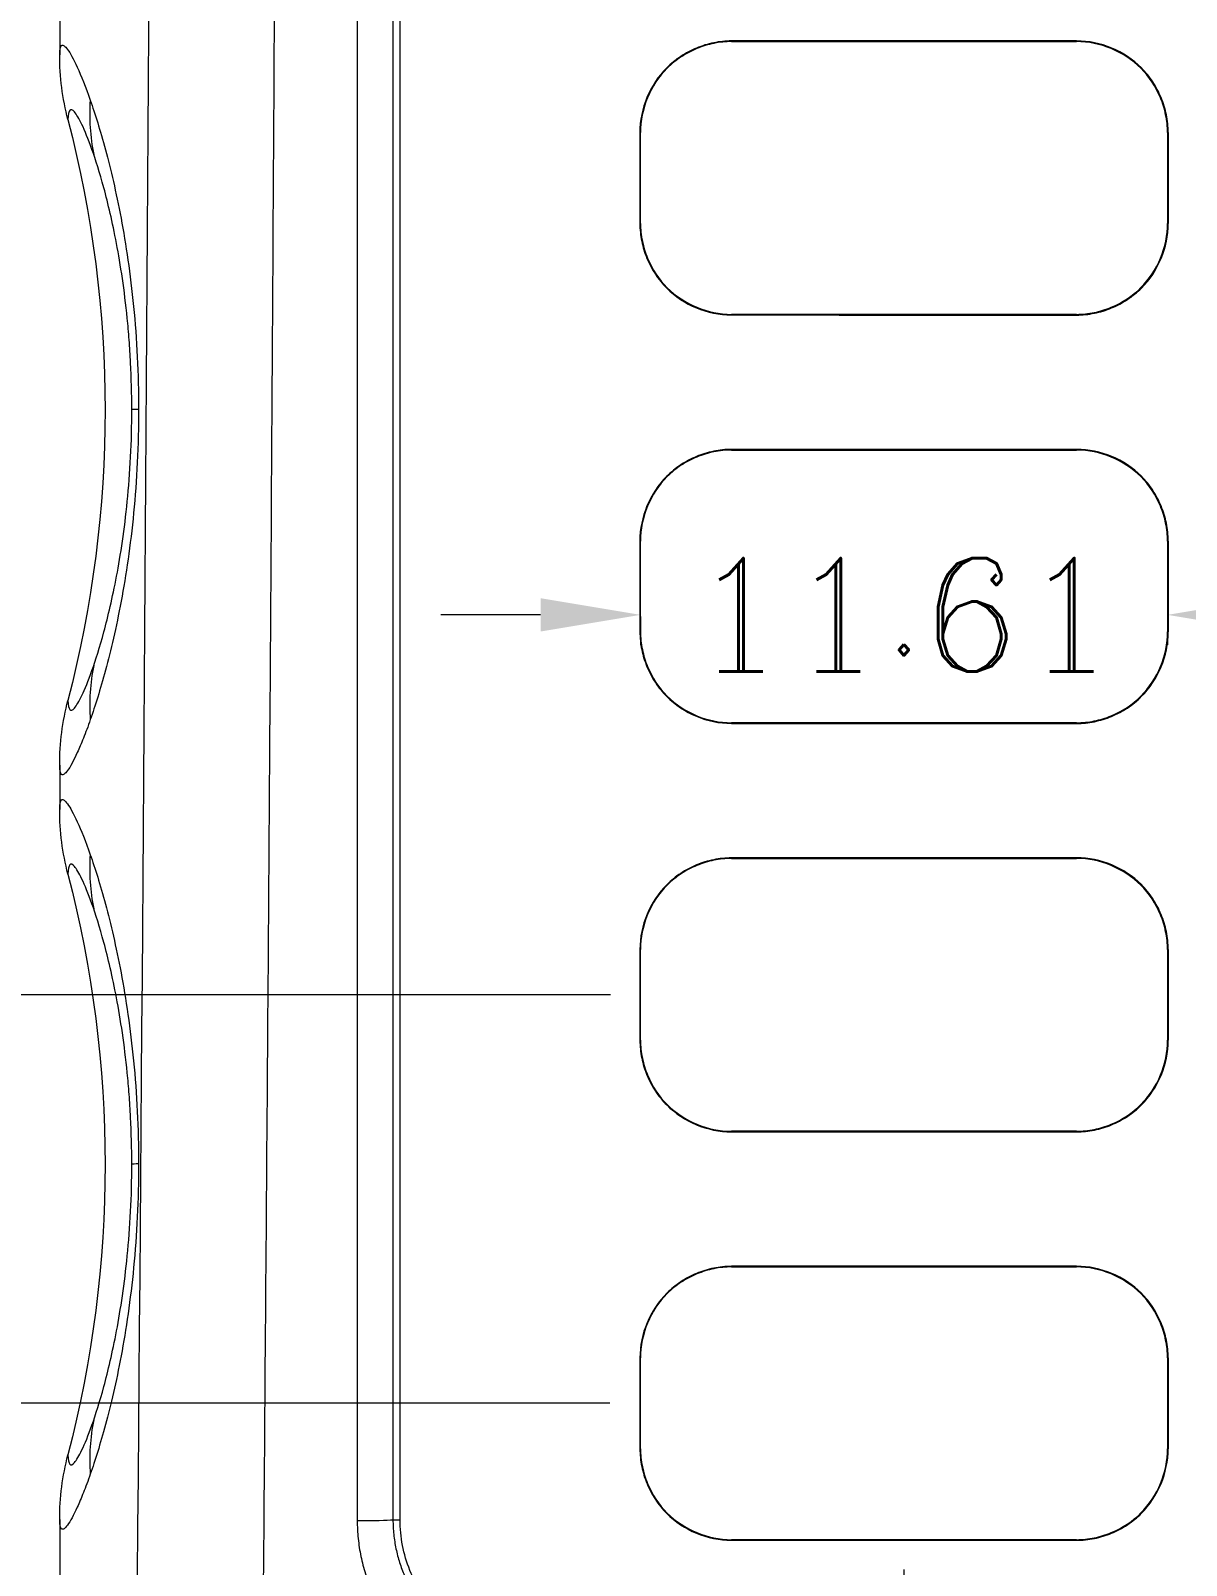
# Model space of a CAD drawing. Header units: millimetres. Extents: x -2408 to -1447, y -915 to -594.
# Drawn here: x -1784.14 to -1758.68, y -846.36 to -812.55 of the extents above; entities that cross this region are included whole.
import ezdxf

# ---------------------------------------------------------------- set-up
doc = ezdxf.new("R2010")
doc.units = ezdxf.units.MM
doc.layers.get('0').update_dxf_attribs({"linetype": 'CONTINUOUS'})
doc.layers.get('Defpoints').update_dxf_attribs({"linetype": 'CONTINUOUS'})
doc.layers.add('5', color=7, linetype='CONTINUOUS', true_color=0xffffff)
doc.styles.add('ROMANC', font='romanc.shx', dxfattribs={"bigfont": 'gbcbig.shx'})
doc.dimstyles.new('YanXiu', dxfattribs={"dimtxt": 2.5, "dimasz": 2.2, "dimexe": 0.66, "dimexo": 0.66, "dimgap": 0.66, "dimtad": 0, "dimdsep": 46, "dimtxsty": 'ROMANC', "dimcen": 0, "dimclrd": 256, "dimclre": 131, "dimclrt": 42, "dimazin": 2, "dimtfac": 1, "dimtofl": 0, "dimtmove": 0, "dimatfit": 3, "dimfxl": 0, "dimlwd": 5, "dimlwe": 5, "dimarcsym": 0})

# ---------------------------------------------------------------- blocks, each defined once
blk = doc.blocks.new('*D85')
at = {"lineweight": 5}
for p, q in [((1637.358, 541.581), (1635.158, 541.581)), ((1653.367, 541.581), (1655.567, 541.581))]:
    blk.add_line(p, q, dxfattribs=at)
at = {"color": 131, "lineweight": 5}
for p, q in [((1639.558, 541.548), (1639.558, 540.921)), ((1651.167, 541.548), (1651.167, 540.921))]:
    blk.add_line(p, q, dxfattribs=at)
for points in [[(1637.358, 541.948), (1637.358, 541.214), (1639.558, 541.581)], [(1653.367, 541.948), (1653.367, 541.214), (1651.167, 541.581)]]:
    blk.add_solid(points)
at = {"layer": 'Defpoints', "color": 0}
for p in [(1639.558, 542.208, 35), (1651.167, 542.208, 35), (1651.167, 541.581)]:
    blk.add_point(p, dxfattribs=at)
at = {"color": 42, "insert": (1645.362, 541.581), "char_height": 2.5, "attachment_point": 5, "style": 'ROMANC'}
blk.add_mtext('11.61', dxfattribs=at)
blk = doc.blocks.new('*D87')
at = {"color": 131, "lineweight": 5}
for p, q in [((1659.063, 697.871), (1603.679, 697.871)), ((1659.063, 507.476), (1603.679, 507.476))]:
    blk.add_line(p, q, dxfattribs=at)
at = {"lineweight": 5}
for p, q in [((1604.379, 695.071), (1604.379, 611.79)), ((1604.379, 510.276), (1604.379, 593.557))]:
    blk.add_line(p, q, dxfattribs=at)
for points in [[(1603.912, 695.071), (1604.846, 695.071), (1604.379, 697.871)], [(1603.912, 510.276), (1604.846, 510.276), (1604.379, 507.476)]]:
    blk.add_solid(points)
at = {"layer": 'Defpoints', "color": 0}
for p in [(1604.379, 697.871), (1659.762, 697.871, 35), (1659.762, 507.476, 35)]:
    blk.add_point(p, dxfattribs=at)
at = {"color": 42, "insert": (1604.379, 602.674), "char_height": 3.5, "attachment_point": 5, "rotation": 90, "style": 'ROMANC'}
blk.add_mtext('190.39', dxfattribs=at)
blk = doc.blocks.new('*D100')
at = {"color": 131, "lineweight": 5}
for p, q in [((1638.898, 533.208), (1619.879, 533.208)), ((1638.885, 524.208), (1619.879, 524.208))]:
    blk.add_line(p, q, dxfattribs=at)
at = {"lineweight": 5}
for p, q in [((1620.539, 531.008), (1620.539, 530.201)), ((1620.539, 526.408), (1620.539, 527.215))]:
    blk.add_line(p, q, dxfattribs=at)
for points in [[(1620.173, 531.008), (1620.906, 531.008), (1620.539, 533.208)], [(1620.173, 526.408), (1620.906, 526.408), (1620.539, 524.208)]]:
    blk.add_solid(points)
at = {"layer": 'Defpoints', "color": 0}
for p in [(1620.539, 533.208), (1639.558, 533.208, 35), (1639.545, 524.208, 35)]:
    blk.add_point(p, dxfattribs=at)
at = {"color": 42, "insert": (1620.539, 528.708), "char_height": 2.5, "attachment_point": 5, "rotation": 90, "style": 'ROMANC'}
blk.add_mtext('9', dxfattribs=at)
blk = doc.blocks.new('*D101')
at = {"color": 131, "lineweight": 5}
for p, q in [((1645.362, 520.544), (1645.362, 500.453)), ((1659.762, 520.528), (1659.762, 500.453))]:
    blk.add_line(p, q, dxfattribs=at)
at = {"lineweight": 5}
for p, q in [((1643.162, 501.113), (1640.962, 501.113)), ((1661.962, 501.113), (1664.162, 501.113))]:
    blk.add_line(p, q, dxfattribs=at)
for points in [[(1643.162, 501.479), (1643.162, 500.746), (1645.362, 501.113)], [(1661.962, 501.479), (1661.962, 500.746), (1659.762, 501.113)]]:
    blk.add_solid(points)
at = {"layer": 'Defpoints', "color": 0}
for p in [(1645.362, 521.204, 35), (1659.762, 521.188, 35), (1659.762, 501.113)]:
    blk.add_point(p, dxfattribs=at)
at = {"color": 42, "insert": (1652.562, 501.113), "char_height": 2.5, "attachment_point": 5, "style": 'ROMANC'}
blk.add_mtext('14.4', dxfattribs=at)

msp = doc.modelspace()

# ---------------------------------------------------------------- linework, layer by layer
at = {"layer": '5', "color": 7, "linetype": 'Continuous', "lineweight": 5}
for p, q in [((-1776.946, -776.599, 35), (-1776.946, -845.378, 35)), ((-1776.001, -845.362, 35), (-1776.001, -776.594, 35)), ((-1783.501, -812.105, 35), (-1783.501, -813.084, 35)), ((-1768.701, -812.775, 35), (-1768.701, -812.79, 35)), ((-1768.701, -812.79, 35), (-1761.101, -812.79, 35)), ((-1761.101, -812.774, 35), (-1761.101, -812.79, 35)), ((-1770.72, -814.794, 35), (-1770.706, -814.794, 35)), ((-1770.706, -816.794, 35), (-1770.706, -814.794, 35)), ((-1759.08, -814.794, 35), (-1759.097, -814.794, 35)), ((-1759.097, -814.794, 35), (-1759.097, -816.794, 35)), ((-1770.72, -816.794, 35), (-1770.706, -816.794, 35)), ((-1759.08, -816.794, 35), (-1759.097, -816.794, 35)), ((-1761.101, -818.799, 35), (-1768.701, -818.799, 35)), ((-1768.701, -818.813, 35), (-1768.701, -818.799, 35)), ((-1761.101, -818.815, 35), (-1761.101, -818.799, 35)), ((-1768.701, -821.775, 35), (-1768.701, -821.79, 35)), ((-1768.701, -821.79, 35), (-1761.101, -821.79, 35)), ((-1761.101, -821.774, 35), (-1761.101, -821.79, 35)), ((-1770.72, -823.794, 35), (-1770.706, -823.794, 35)), ((-1770.706, -825.794, 35), (-1770.706, -823.794, 35)), ((-1759.081, -823.794, 35), (-1759.097, -823.794, 35)), ((-1759.097, -823.794, 35), (-1759.097, -825.794, 35)), ((-1770.719, -825.794, 35), (-1770.706, -825.794, 35)), ((-1759.081, -825.794, 35), (-1759.097, -825.794, 35)), ((-1761.101, -827.799, 35), (-1768.701, -827.799, 35)), ((-1768.701, -827.813, 35), (-1768.701, -827.799, 35)), ((-1761.101, -827.814, 35), (-1761.101, -827.799, 35)), ((-1783.501, -828.73, 35), (-1783.501, -829.709, 35)), ((-1768.701, -830.776, 35), (-1768.701, -830.79, 35)), ((-1768.701, -830.79, 35), (-1761.101, -830.79, 35)), ((-1761.101, -830.774, 35), (-1761.101, -830.79, 35)), ((-1770.719, -832.794, 35), (-1770.706, -832.794, 35)), ((-1770.706, -834.794, 35), (-1770.706, -832.794, 35)), ((-1759.081, -832.794, 35), (-1759.097, -832.794, 35)), ((-1759.097, -832.794, 35), (-1759.097, -834.794, 35)), ((-1770.719, -834.794, 35), (-1770.706, -834.794, 35)), ((-1759.081, -834.794, 35), (-1759.097, -834.794, 35)), ((-1761.101, -836.799, 35), (-1768.701, -836.799, 35)), ((-1768.701, -836.812, 35), (-1768.701, -836.799, 35)), ((-1761.101, -836.814, 35), (-1761.101, -836.799, 35)), ((-1768.701, -839.776, 35), (-1768.701, -839.79, 35)), ((-1768.701, -839.79, 35), (-1761.101, -839.79, 35)), ((-1761.101, -839.775, 35), (-1761.101, -839.79, 35)), ((-1770.718, -841.794, 35), (-1770.706, -841.794, 35)), ((-1770.706, -843.794, 35), (-1770.706, -841.794, 35)), ((-1759.082, -841.794, 35), (-1759.097, -841.794, 35)), ((-1759.097, -841.794, 35), (-1759.097, -843.794, 35)), ((-1770.718, -843.794, 35), (-1770.706, -843.794, 35)), ((-1759.082, -843.794, 35), (-1759.097, -843.794, 35)), ((-1783.501, -845.355, 35), (-1783.501, -850.355, 35)), ((-1761.101, -845.799, 35), (-1768.701, -845.799, 35)), ((-1768.701, -845.812, 35), (-1768.701, -845.799, 35)), ((-1761.101, -845.813, 35), (-1761.101, -845.799, 35))]:
    msp.add_line(p, q, dxfattribs=at)
at = {"layer": '5', "color": 7, "linetype": 'Continuous', "lineweight": 5, "extrusion": (0, 0, -1)}
for centre in [(1807.941, -820.907, -35), (1807.941, -837.532, -35)]:
    msp.add_arc(centre, 25.439, 165.434, 194.566, dxfattribs=at)
at = {"layer": '5', "color": 7, "linetype": 'Continuous', "lineweight": 5}
for centre, major_axis, ratio, start_param, end_param in [((-1777.389, -814.078, 35), (-5.239, -1.674), 0.898229, 5.941452, 6.18378), ((-1776.418, -820.896, 35), (-5.5, -0.002), 0.001794, 6.045182, 6.239552), ((-1777.389, -827.733, 35), (-5.239, 1.673), 0.898066, 0.09933, 0.341632), ((-1777.389, -830.703, 35), (-5.239, -1.674), 0.898229, 5.941452, 6.18378), ((-1776.418, -837.521, 35), (-5.5, -0.002), 0.001794, 6.045182, 6.239552), ((-1777.389, -844.358, 35), (-5.239, 1.673), 0.898066, 0.09933, 0.341632), ((-1776.911, -845.351, 35), (-0.8, 0), 0.032918, 1.527641, 2.792351)]:
    msp.add_ellipse(centre, major_axis=major_axis, ratio=ratio, start_param=start_param, end_param=end_param, dxfattribs=at)
for points, knots in [([(-1776.16, -776.594, 35), (-1776.16, -778.357, 35), (-1776.16, -781.884, 35), (-1776.16, -787.174, 35), (-1776.16, -792.465, 35), (-1776.16, -797.755, 35), (-1776.16, -803.045, 35), (-1776.16, -808.335, 35), (-1776.16, -813.625, 35), (-1776.16, -818.915, 35), (-1776.16, -824.204, 35), (-1776.16, -829.494, 35), (-1776.16, -834.783, 35), (-1776.16, -840.072, 35), (-1776.16, -843.597, 35), (-1776.16, -845.36, 35)], [0, 0, 0, 0, 0.076917, 0.153836, 0.230755, 0.307675, 0.384596, 0.461518, 0.538441, 0.615365, 0.69229, 0.769216, 0.846143, 0.923071, 1, 1, 1, 1]), ([(-1783.501, -813.084, 35), (-1783.501, -812.963, 35), (-1783.487, -812.893, 35), (-1783.443, -812.863, 35), (-1783.425, -812.866, 35), (-1783.381, -812.896, 35), (-1783.356, -812.923, 35), (-1783.269, -813.042, 35), (-1783.198, -813.172, 35), (-1783.03, -813.54, 35), (-1782.933, -813.782, 35), (-1782.723, -814.381, 35), (-1782.609, -814.739, 35), (-1782.434, -815.389, 35), (-1782.376, -815.623, 35), (-1782.261, -816.125, 35), (-1782.204, -816.393, 35), (-1782.096, -816.968, 35), (-1782.044, -817.279, 35), (-1781.951, -817.929, 35), (-1781.909, -818.269, 35), (-1781.839, -818.981, 35), (-1781.811, -819.358, 35), (-1781.773, -820.118, 35), (-1781.763, -820.503, 35), (-1781.763, -821.282, 35), (-1781.772, -821.677, 35), (-1781.81, -822.446, 35), (-1781.838, -822.819, 35), (-1781.907, -823.529, 35), (-1781.949, -823.87, 35), (-1782.042, -824.524, 35), (-1782.094, -824.833, 35), (-1782.202, -825.411, 35), (-1782.259, -825.68, 35), (-1782.375, -826.187, 35), (-1782.434, -826.422, 35), (-1782.608, -827.068, 35), (-1782.721, -827.428, 35), (-1782.879, -827.88, 35), (-1782.93, -828.016, 35), (-1783.026, -828.258, 35), (-1783.071, -828.363, 35), (-1783.197, -828.64, 35), (-1783.269, -828.77, 35), (-1783.356, -828.891, 35), (-1783.381, -828.918, 35), (-1783.425, -828.948, 35), (-1783.443, -828.95, 35), (-1783.487, -828.92, 35), (-1783.501, -828.851, 35), (-1783.501, -828.73, 35)], [0, 0, 0, 0, 0.0625, 0.0625, 0.09375, 0.09375, 0.125, 0.125, 0.1875, 0.1875, 0.25, 0.25, 0.3125, 0.3125, 0.34375, 0.34375, 0.375, 0.375, 0.40625, 0.40625, 0.4375, 0.4375, 0.46875, 0.46875, 0.5, 0.5, 0.53125, 0.53125, 0.5625, 0.5625, 0.59375, 0.59375, 0.625, 0.625, 0.65625, 0.65625, 0.6875, 0.6875, 0.75, 0.75, 0.78125, 0.78125, 0.8125, 0.8125, 0.875, 0.875, 0.90625, 0.90625, 0.9375, 0.9375, 1, 1, 1, 1]), ([(-1768.701, -812.775, 35), (-1768.835, -812.775, 35), (-1768.965, -812.789, 35), (-1769.223, -812.841, 35), (-1769.351, -812.881, 35), (-1769.595, -812.982, 35), (-1769.711, -813.043, 35), (-1769.931, -813.189, 35), (-1770.035, -813.273, 35), (-1770.5, -813.738, 35), (-1770.72, -814.261, 35), (-1770.72, -814.794, 35)], [0, 0, 0, 0, 0.125, 0.125, 0.25, 0.25, 0.375, 0.375, 0.5, 0.5, 1, 1, 1, 1]), ([(-1768.701, -812.79, 35), (-1768.831, -812.79, 35), (-1768.96, -812.803, 35), (-1769.215, -812.855, 35), (-1769.344, -812.894, 35), (-1769.586, -812.993, 35), (-1769.701, -813.054, 35), (-1769.919, -813.198, 35), (-1770.024, -813.282, 35), (-1770.488, -813.745, 35), (-1770.705, -814.27, 35), (-1770.706, -814.794, 35)], [0, 0, 0, 0, 0.125, 0.125, 0.25, 0.25, 0.375, 0.375, 0.5, 0.5, 1, 1, 1, 1]), ([(-1759.08, -814.794, 35), (-1759.08, -814.661, 35), (-1759.094, -814.53, 35), (-1759.146, -814.272, 35), (-1759.186, -814.144, 35), (-1759.287, -813.9, 35), (-1759.349, -813.783, 35), (-1759.494, -813.563, 35), (-1759.579, -813.459, 35), (-1760.044, -812.994, 35), (-1760.568, -812.774, 35), (-1761.101, -812.774, 35)], [0, 0, 0, 0, 0.125, 0.125, 0.25, 0.25, 0.375, 0.375, 0.5, 0.5, 1, 1, 1, 1]), ([(-1759.097, -814.794, 35), (-1759.097, -814.663, 35), (-1759.111, -814.531, 35), (-1759.163, -814.274, 35), (-1759.201, -814.15, 35), (-1759.352, -813.786, 35), (-1759.501, -813.56, 35), (-1760.055, -813.007, 35), (-1760.579, -812.79, 35), (-1761.101, -812.79, 35)], [0, 0, 0, 0, 0.125, 0.125, 0.25, 0.25, 0.5, 0.5, 1, 1, 1, 1]), ([(-1783.319, -827.305, 35), (-1783.316, -827.414, 35), (-1783.303, -827.481, 35), (-1783.255, -827.537, 35), (-1783.221, -827.526, 35), (-1783.131, -827.422, 35), (-1783.075, -827.33, 35), (-1782.946, -827.059, 35), (-1782.872, -826.881, 35), (-1782.708, -826.417, 35), (-1782.619, -826.137, 35), (-1782.481, -825.626, 35), (-1782.434, -825.44, 35), (-1782.34, -825.03, 35), (-1782.293, -824.809, 35), (-1782.203, -824.333, 35), (-1782.16, -824.077, 35), (-1782.079, -823.521, 35), (-1782.042, -823.228, 35), (-1781.981, -822.611, 35), (-1781.956, -822.285, 35), (-1781.921, -821.6, 35), (-1781.912, -821.247, 35), (-1781.913, -820.552, 35), (-1781.922, -820.208, 35), (-1781.948, -819.695, 35), (-1781.958, -819.526, 35), (-1781.983, -819.198, 35), (-1781.997, -819.04, 35), (-1782.044, -818.576, 35), (-1782.08, -818.285, 35), (-1782.161, -817.731, 35), (-1782.204, -817.474, 35), (-1782.294, -816.999, 35), (-1782.34, -816.78, 35), (-1782.434, -816.374, 35), (-1782.481, -816.186, 35), (-1782.62, -815.673, 35), (-1782.709, -815.394, 35), (-1782.872, -814.934, 35), (-1782.947, -814.753, 35), (-1783.076, -814.483, 35), (-1783.131, -814.391, 35), (-1783.22, -814.288, 35), (-1783.255, -814.276, 35), (-1783.303, -814.332, 35), (-1783.316, -814.4, 35), (-1783.319, -814.509, 35)], [0, 0, 0, 0, 0.0625, 0.0625, 0.125, 0.125, 0.1875, 0.1875, 0.25, 0.25, 0.3125, 0.3125, 0.34375, 0.34375, 0.375, 0.375, 0.40625, 0.40625, 0.4375, 0.4375, 0.46875, 0.46875, 0.5, 0.5, 0.53125, 0.53125, 0.546875, 0.546875, 0.5625, 0.5625, 0.59375, 0.59375, 0.625, 0.625, 0.65625, 0.65625, 0.6875, 0.6875, 0.75, 0.75, 0.8125, 0.8125, 0.875, 0.875, 0.9375, 0.9375, 1, 1, 1, 1]), ([(-1770.72, -816.794, 35), (-1770.72, -816.928, 35), (-1770.706, -817.058, 35), (-1770.654, -817.316, 35), (-1770.615, -817.444, 35), (-1770.513, -817.688, 35), (-1770.452, -817.804, 35), (-1770.306, -818.024, 35), (-1770.222, -818.128, 35), (-1769.757, -818.593, 35), (-1769.234, -818.813, 35), (-1768.701, -818.813, 35)], [0, 0, 0, 0, 0.125, 0.125, 0.25, 0.25, 0.375, 0.375, 0.5, 0.5, 1, 1, 1, 1]), ([(-1770.706, -816.794, 35), (-1770.706, -816.925, 35), (-1770.692, -817.058, 35), (-1770.639, -817.314, 35), (-1770.601, -817.439, 35), (-1770.451, -817.802, 35), (-1770.302, -818.029, 35), (-1769.747, -818.582, 35), (-1769.223, -818.798, 35), (-1768.701, -818.799, 35)], [0, 0, 0, 0, 0.125, 0.125, 0.25, 0.25, 0.5, 0.5, 1, 1, 1, 1]), ([(-1761.101, -818.815, 35), (-1760.968, -818.815, 35), (-1760.837, -818.801, 35), (-1760.579, -818.749, 35), (-1760.451, -818.71, 35), (-1760.206, -818.608, 35), (-1760.09, -818.547, 35), (-1759.87, -818.401, 35), (-1759.766, -818.316, 35), (-1759.3, -817.851, 35), (-1759.08, -817.328, 35), (-1759.08, -816.794, 35)], [0, 0, 0, 0, 0.125, 0.125, 0.25, 0.25, 0.375, 0.375, 0.5, 0.5, 1, 1, 1, 1]), ([(-1761.101, -818.799, 35), (-1760.97, -818.799, 35), (-1760.838, -818.785, 35), (-1760.581, -818.732, 35), (-1760.457, -818.694, 35), (-1760.093, -818.544, 35), (-1759.866, -818.395, 35), (-1759.313, -817.84, 35), (-1759.097, -817.316, 35), (-1759.097, -816.794, 35)], [0, 0, 0, 0, 0.125, 0.125, 0.25, 0.25, 0.5, 0.5, 1, 1, 1, 1]), ([(-1768.701, -821.775, 35), (-1768.835, -821.775, 35), (-1768.965, -821.789, 35), (-1769.223, -821.842, 35), (-1769.351, -821.881, 35), (-1769.595, -821.982, 35), (-1769.711, -822.043, 35), (-1769.931, -822.189, 35), (-1770.035, -822.274, 35), (-1770.5, -822.738, 35), (-1770.72, -823.261, 35), (-1770.72, -823.794, 35)], [0, 0, 0, 0, 0.125, 0.125, 0.25, 0.25, 0.375, 0.375, 0.5, 0.5, 1, 1, 1, 1]), ([(-1768.701, -821.79, 35), (-1768.831, -821.79, 35), (-1768.96, -821.803, 35), (-1769.215, -821.855, 35), (-1769.344, -821.894, 35), (-1769.586, -821.993, 35), (-1769.701, -822.054, 35), (-1769.919, -822.198, 35), (-1770.024, -822.282, 35), (-1770.488, -822.745, 35), (-1770.705, -823.27, 35), (-1770.706, -823.794, 35)], [0, 0, 0, 0, 0.125, 0.125, 0.25, 0.25, 0.375, 0.375, 0.5, 0.5, 1, 1, 1, 1]), ([(-1759.081, -823.794, 35), (-1759.081, -823.661, 35), (-1759.094, -823.53, 35), (-1759.147, -823.272, 35), (-1759.186, -823.144, 35), (-1759.287, -822.9, 35), (-1759.349, -822.783, 35), (-1759.494, -822.563, 35), (-1759.579, -822.459, 35), (-1760.044, -821.994, 35), (-1760.568, -821.774, 35), (-1761.101, -821.774, 35)], [0, 0, 0, 0, 0.125, 0.125, 0.25, 0.25, 0.375, 0.375, 0.5, 0.5, 1, 1, 1, 1]), ([(-1759.097, -823.794, 35), (-1759.097, -823.663, 35), (-1759.111, -823.531, 35), (-1759.163, -823.274, 35), (-1759.201, -823.15, 35), (-1759.352, -822.786, 35), (-1759.501, -822.56, 35), (-1760.055, -822.007, 35), (-1760.579, -821.79, 35), (-1761.101, -821.79, 35)], [0, 0, 0, 0, 0.125, 0.125, 0.25, 0.25, 0.5, 0.5, 1, 1, 1, 1]), ([(-1770.719, -825.794, 35), (-1770.719, -825.928, 35), (-1770.706, -826.058, 35), (-1770.653, -826.316, 35), (-1770.614, -826.444, 35), (-1770.513, -826.688, 35), (-1770.452, -826.804, 35), (-1770.306, -827.024, 35), (-1770.222, -827.128, 35), (-1769.757, -827.593, 35), (-1769.234, -827.813, 35), (-1768.701, -827.813, 35)], [0, 0, 0, 0, 0.125, 0.125, 0.25, 0.25, 0.375, 0.375, 0.5, 0.5, 1, 1, 1, 1]), ([(-1770.706, -825.794, 35), (-1770.706, -825.925, 35), (-1770.692, -826.058, 35), (-1770.639, -826.314, 35), (-1770.601, -826.439, 35), (-1770.451, -826.802, 35), (-1770.302, -827.029, 35), (-1769.747, -827.582, 35), (-1769.223, -827.798, 35), (-1768.701, -827.799, 35)], [0, 0, 0, 0, 0.125, 0.125, 0.25, 0.25, 0.5, 0.5, 1, 1, 1, 1]), ([(-1761.101, -827.814, 35), (-1760.968, -827.815, 35), (-1760.837, -827.801, 35), (-1760.579, -827.748, 35), (-1760.451, -827.709, 35), (-1760.207, -827.608, 35), (-1760.09, -827.546, 35), (-1759.87, -827.401, 35), (-1759.766, -827.316, 35), (-1759.301, -826.851, 35), (-1759.081, -826.328, 35), (-1759.081, -825.794, 35)], [0, 0, 0, 0, 0.125, 0.125, 0.25, 0.25, 0.375, 0.375, 0.5, 0.5, 1, 1, 1, 1]), ([(-1761.101, -827.799, 35), (-1760.97, -827.799, 35), (-1760.838, -827.785, 35), (-1760.581, -827.732, 35), (-1760.457, -827.694, 35), (-1760.093, -827.544, 35), (-1759.866, -827.395, 35), (-1759.313, -826.84, 35), (-1759.097, -826.316, 35), (-1759.097, -825.794, 35)], [0, 0, 0, 0, 0.125, 0.125, 0.25, 0.25, 0.5, 0.5, 1, 1, 1, 1]), ([(-1783.501, -829.709, 35), (-1783.501, -829.588, 35), (-1783.487, -829.518, 35), (-1783.443, -829.488, 35), (-1783.425, -829.491, 35), (-1783.381, -829.521, 35), (-1783.356, -829.548, 35), (-1783.269, -829.667, 35), (-1783.198, -829.797, 35), (-1783.03, -830.165, 35), (-1782.933, -830.407, 35), (-1782.723, -831.006, 35), (-1782.609, -831.364, 35), (-1782.434, -832.014, 35), (-1782.376, -832.248, 35), (-1782.261, -832.75, 35), (-1782.204, -833.018, 35), (-1782.096, -833.593, 35), (-1782.044, -833.904, 35), (-1781.951, -834.554, 35), (-1781.909, -834.894, 35), (-1781.839, -835.606, 35), (-1781.811, -835.983, 35), (-1781.773, -836.743, 35), (-1781.763, -837.128, 35), (-1781.763, -837.907, 35), (-1781.772, -838.302, 35), (-1781.81, -839.071, 35), (-1781.838, -839.444, 35), (-1781.907, -840.154, 35), (-1781.949, -840.495, 35), (-1782.042, -841.149, 35), (-1782.094, -841.458, 35), (-1782.202, -842.036, 35), (-1782.259, -842.305, 35), (-1782.375, -842.812, 35), (-1782.434, -843.047, 35), (-1782.608, -843.693, 35), (-1782.721, -844.053, 35), (-1782.879, -844.505, 35), (-1782.93, -844.641, 35), (-1783.026, -844.883, 35), (-1783.071, -844.988, 35), (-1783.197, -845.265, 35), (-1783.269, -845.395, 35), (-1783.356, -845.516, 35), (-1783.381, -845.543, 35), (-1783.425, -845.573, 35), (-1783.443, -845.575, 35), (-1783.487, -845.545, 35), (-1783.501, -845.476, 35), (-1783.501, -845.355, 35)], [0, 0, 0, 0, 0.0625, 0.0625, 0.09375, 0.09375, 0.125, 0.125, 0.1875, 0.1875, 0.25, 0.25, 0.3125, 0.3125, 0.34375, 0.34375, 0.375, 0.375, 0.40625, 0.40625, 0.4375, 0.4375, 0.46875, 0.46875, 0.5, 0.5, 0.53125, 0.53125, 0.5625, 0.5625, 0.59375, 0.59375, 0.625, 0.625, 0.65625, 0.65625, 0.6875, 0.6875, 0.75, 0.75, 0.78125, 0.78125, 0.8125, 0.8125, 0.875, 0.875, 0.90625, 0.90625, 0.9375, 0.9375, 1, 1, 1, 1]), ([(-1768.701, -830.776, 35), (-1768.835, -830.776, 35), (-1768.965, -830.79, 35), (-1769.223, -830.842, 35), (-1769.351, -830.881, 35), (-1769.595, -830.982, 35), (-1769.711, -831.044, 35), (-1769.931, -831.189, 35), (-1770.035, -831.274, 35), (-1770.499, -831.738, 35), (-1770.719, -832.261, 35), (-1770.719, -832.794, 35)], [0, 0, 0, 0, 0.125, 0.125, 0.25, 0.25, 0.375, 0.375, 0.5, 0.5, 1, 1, 1, 1]), ([(-1768.701, -830.79, 35), (-1768.831, -830.79, 35), (-1768.96, -830.803, 35), (-1769.216, -830.855, 35), (-1769.344, -830.894, 35), (-1769.586, -830.993, 35), (-1769.701, -831.054, 35), (-1769.919, -831.198, 35), (-1770.024, -831.282, 35), (-1770.488, -831.745, 35), (-1770.705, -832.27, 35), (-1770.706, -832.794, 35)], [0, 0, 0, 0, 0.125, 0.125, 0.25, 0.25, 0.375, 0.375, 0.5, 0.5, 1, 1, 1, 1]), ([(-1759.081, -832.794, 35), (-1759.081, -832.661, 35), (-1759.095, -832.53, 35), (-1759.147, -832.272, 35), (-1759.186, -832.144, 35), (-1759.287, -831.9, 35), (-1759.349, -831.784, 35), (-1759.494, -831.564, 35), (-1759.579, -831.459, 35), (-1760.044, -830.994, 35), (-1760.568, -830.774, 35), (-1761.101, -830.774, 35)], [0, 0, 0, 0, 0.125, 0.125, 0.25, 0.25, 0.375, 0.375, 0.5, 0.5, 1, 1, 1, 1]), ([(-1759.097, -832.794, 35), (-1759.097, -832.663, 35), (-1759.111, -832.531, 35), (-1759.163, -832.274, 35), (-1759.201, -832.15, 35), (-1759.352, -831.786, 35), (-1759.501, -831.56, 35), (-1760.055, -831.007, 35), (-1760.579, -830.79, 35), (-1761.101, -830.79, 35)], [0, 0, 0, 0, 0.125, 0.125, 0.25, 0.25, 0.5, 0.5, 1, 1, 1, 1]), ([(-1783.319, -843.93, 35), (-1783.316, -844.039, 35), (-1783.303, -844.106, 35), (-1783.255, -844.162, 35), (-1783.221, -844.151, 35), (-1783.131, -844.047, 35), (-1783.075, -843.955, 35), (-1782.946, -843.684, 35), (-1782.872, -843.506, 35), (-1782.708, -843.042, 35), (-1782.619, -842.762, 35), (-1782.481, -842.251, 35), (-1782.434, -842.065, 35), (-1782.34, -841.655, 35), (-1782.293, -841.434, 35), (-1782.203, -840.958, 35), (-1782.16, -840.702, 35), (-1782.079, -840.146, 35), (-1782.042, -839.853, 35), (-1781.981, -839.236, 35), (-1781.956, -838.91, 35), (-1781.921, -838.225, 35), (-1781.912, -837.872, 35), (-1781.913, -837.177, 35), (-1781.922, -836.833, 35), (-1781.948, -836.32, 35), (-1781.958, -836.151, 35), (-1781.983, -835.823, 35), (-1781.997, -835.665, 35), (-1782.044, -835.201, 35), (-1782.08, -834.91, 35), (-1782.161, -834.356, 35), (-1782.204, -834.099, 35), (-1782.294, -833.624, 35), (-1782.34, -833.405, 35), (-1782.434, -832.999, 35), (-1782.481, -832.811, 35), (-1782.62, -832.298, 35), (-1782.709, -832.019, 35), (-1782.872, -831.559, 35), (-1782.947, -831.378, 35), (-1783.076, -831.108, 35), (-1783.131, -831.016, 35), (-1783.22, -830.913, 35), (-1783.255, -830.901, 35), (-1783.303, -830.957, 35), (-1783.316, -831.025, 35), (-1783.319, -831.134, 35)], [0, 0, 0, 0, 0.0625, 0.0625, 0.125, 0.125, 0.1875, 0.1875, 0.25, 0.25, 0.3125, 0.3125, 0.34375, 0.34375, 0.375, 0.375, 0.40625, 0.40625, 0.4375, 0.4375, 0.46875, 0.46875, 0.5, 0.5, 0.53125, 0.53125, 0.546875, 0.546875, 0.5625, 0.5625, 0.59375, 0.59375, 0.625, 0.625, 0.65625, 0.65625, 0.6875, 0.6875, 0.75, 0.75, 0.8125, 0.8125, 0.875, 0.875, 0.9375, 0.9375, 1, 1, 1, 1]), ([(-1770.719, -834.794, 35), (-1770.719, -834.927, 35), (-1770.705, -835.058, 35), (-1770.653, -835.316, 35), (-1770.614, -835.443, 35), (-1770.513, -835.688, 35), (-1770.451, -835.804, 35), (-1770.306, -836.024, 35), (-1770.221, -836.128, 35), (-1769.757, -836.593, 35), (-1769.234, -836.812, 35), (-1768.701, -836.812, 35)], [0, 0, 0, 0, 0.125, 0.125, 0.25, 0.25, 0.375, 0.375, 0.5, 0.5, 1, 1, 1, 1]), ([(-1770.706, -834.794, 35), (-1770.706, -834.925, 35), (-1770.692, -835.058, 35), (-1770.639, -835.314, 35), (-1770.601, -835.439, 35), (-1770.451, -835.802, 35), (-1770.302, -836.029, 35), (-1769.747, -836.582, 35), (-1769.223, -836.798, 35), (-1768.701, -836.799, 35)], [0, 0, 0, 0, 0.125, 0.125, 0.25, 0.25, 0.5, 0.5, 1, 1, 1, 1]), ([(-1761.101, -836.814, 35), (-1760.968, -836.814, 35), (-1760.837, -836.8, 35), (-1760.579, -836.748, 35), (-1760.451, -836.709, 35), (-1760.207, -836.608, 35), (-1760.091, -836.546, 35), (-1759.871, -836.401, 35), (-1759.766, -836.316, 35), (-1759.301, -835.851, 35), (-1759.081, -835.327, 35), (-1759.081, -834.794, 35)], [0, 0, 0, 0, 0.125, 0.125, 0.25, 0.25, 0.375, 0.375, 0.5, 0.5, 1, 1, 1, 1]), ([(-1761.101, -836.799, 35), (-1760.97, -836.799, 35), (-1760.838, -836.785, 35), (-1760.581, -836.732, 35), (-1760.457, -836.694, 35), (-1760.093, -836.544, 35), (-1759.866, -836.395, 35), (-1759.313, -835.84, 35), (-1759.097, -835.316, 35), (-1759.097, -834.794, 35)], [0, 0, 0, 0, 0.125, 0.125, 0.25, 0.25, 0.5, 0.5, 1, 1, 1, 1]), ([(-1768.701, -839.776, 35), (-1768.835, -839.776, 35), (-1768.965, -839.79, 35), (-1769.223, -839.842, 35), (-1769.351, -839.882, 35), (-1769.595, -839.983, 35), (-1769.711, -840.044, 35), (-1769.93, -840.19, 35), (-1770.034, -840.274, 35), (-1770.499, -840.739, 35), (-1770.718, -841.262, 35), (-1770.718, -841.794, 35)], [0, 0, 0, 0, 0.125, 0.125, 0.25, 0.25, 0.375, 0.375, 0.5, 0.5, 1, 1, 1, 1]), ([(-1768.701, -839.79, 35), (-1768.831, -839.79, 35), (-1768.96, -839.803, 35), (-1769.216, -839.855, 35), (-1769.344, -839.894, 35), (-1769.586, -839.993, 35), (-1769.701, -840.054, 35), (-1769.919, -840.198, 35), (-1770.024, -840.282, 35), (-1770.488, -840.745, 35), (-1770.705, -841.27, 35), (-1770.706, -841.794, 35)], [0, 0, 0, 0, 0.125, 0.125, 0.25, 0.25, 0.375, 0.375, 0.5, 0.5, 1, 1, 1, 1]), ([(-1759.082, -841.794, 35), (-1759.082, -841.661, 35), (-1759.095, -841.53, 35), (-1759.148, -841.272, 35), (-1759.187, -841.145, 35), (-1759.288, -840.9, 35), (-1759.35, -840.784, 35), (-1759.495, -840.564, 35), (-1759.58, -840.46, 35), (-1760.044, -839.995, 35), (-1760.568, -839.775, 35), (-1761.101, -839.775, 35)], [0, 0, 0, 0, 0.125, 0.125, 0.25, 0.25, 0.375, 0.375, 0.5, 0.5, 1, 1, 1, 1]), ([(-1759.097, -841.794, 35), (-1759.097, -841.663, 35), (-1759.111, -841.531, 35), (-1759.163, -841.274, 35), (-1759.201, -841.15, 35), (-1759.352, -840.786, 35), (-1759.501, -840.56, 35), (-1760.055, -840.007, 35), (-1760.579, -839.79, 35), (-1761.101, -839.79, 35)], [0, 0, 0, 0, 0.125, 0.125, 0.25, 0.25, 0.5, 0.5, 1, 1, 1, 1]), ([(-1770.718, -843.794, 35), (-1770.718, -843.927, 35), (-1770.705, -844.058, 35), (-1770.652, -844.315, 35), (-1770.613, -844.443, 35), (-1770.512, -844.687, 35), (-1770.451, -844.803, 35), (-1770.305, -845.023, 35), (-1770.221, -845.127, 35), (-1769.756, -845.592, 35), (-1769.234, -845.812, 35), (-1768.701, -845.812, 35)], [0, 0, 0, 0, 0.125, 0.125, 0.25, 0.25, 0.375, 0.375, 0.5, 0.5, 1, 1, 1, 1]), ([(-1770.706, -843.794, 35), (-1770.706, -843.925, 35), (-1770.692, -844.058, 35), (-1770.639, -844.314, 35), (-1770.601, -844.439, 35), (-1770.451, -844.803, 35), (-1770.302, -845.029, 35), (-1769.747, -845.582, 35), (-1769.223, -845.798, 35), (-1768.701, -845.799, 35)], [0, 0, 0, 0, 0.125, 0.125, 0.25, 0.25, 0.5, 0.5, 1, 1, 1, 1]), ([(-1761.101, -845.813, 35), (-1760.968, -845.813, 35), (-1760.837, -845.799, 35), (-1760.579, -845.747, 35), (-1760.451, -845.708, 35), (-1760.207, -845.607, 35), (-1760.091, -845.545, 35), (-1759.871, -845.4, 35), (-1759.767, -845.315, 35), (-1759.302, -844.85, 35), (-1759.082, -844.327, 35), (-1759.082, -843.794, 35)], [0, 0, 0, 0, 0.125, 0.125, 0.25, 0.25, 0.375, 0.375, 0.5, 0.5, 1, 1, 1, 1]), ([(-1761.101, -845.799, 35), (-1760.97, -845.799, 35), (-1760.838, -845.785, 35), (-1760.581, -845.732, 35), (-1760.457, -845.694, 35), (-1760.093, -845.544, 35), (-1759.866, -845.395, 35), (-1759.313, -844.84, 35), (-1759.097, -844.316, 35), (-1759.097, -843.794, 35)], [0, 0, 0, 0, 0.125, 0.125, 0.25, 0.25, 0.5, 0.5, 1, 1, 1, 1]), ([(-1776.16, -845.36, 35), (-1776.159, -845.415, 35), (-1776.157, -845.523, 35), (-1776.144, -845.684, 35), (-1776.123, -845.843, 35), (-1776.094, -845.999, 35), (-1776.058, -846.152, 35), (-1776.015, -846.302, 35), (-1775.965, -846.448, 35), (-1775.889, -846.641, 35), (-1775.777, -846.873, 35), (-1775.617, -847.134, 35), (-1775.438, -847.374, 35), (-1775.24, -847.591, 35), (-1775.024, -847.79, 35), (-1774.788, -847.969, 35), (-1774.531, -848.129, 35), (-1774.249, -848.267, 35), (-1773.945, -848.384, 35), (-1773.73, -848.434, 35), (-1773.62, -848.46, 35)], [0, 0, 0, 0, 0.037573, 0.074823, 0.11176, 0.148392, 0.184714, 0.220701, 0.256323, 0.291555, 0.363922, 0.434447, 0.503023, 0.57045, 0.637615, 0.705523, 0.775099, 0.847194, 0.922302, 1, 1, 1, 1]), ([(-1776.946, -845.378, 35), (-1776.945, -845.444, 35), (-1776.943, -845.576, 35), (-1776.927, -845.774, 35), (-1776.903, -845.971, 35), (-1776.867, -846.167, 35), (-1776.823, -846.36, 35), (-1776.768, -846.551, 35), (-1776.704, -846.74, 35), (-1776.63, -846.925, 35), (-1776.547, -847.105, 35), (-1776.455, -847.282, 35), (-1776.354, -847.453, 35), (-1776.244, -847.62, 35), (-1776.126, -847.78, 35), (-1776, -847.935, 35), (-1775.839, -848.113, 35), (-1775.636, -848.31, 35), (-1775.382, -848.518, 35), (-1775.105, -848.709, 35), (-1774.806, -848.879, 35), (-1774.485, -849.024, 35), (-1774.146, -849.145, 35), (-1773.91, -849.199, 35), (-1773.79, -849.226, 35)], [0, 0, 0, 0, 0.036831, 0.073667, 0.110511, 0.147363, 0.184227, 0.221108, 0.258006, 0.294914, 0.33182, 0.368725, 0.405639, 0.442572, 0.47953, 0.516507, 0.553493, 0.612954, 0.673837, 0.73616, 0.799937, 0.865177, 0.93188, 1, 1, 1, 1])]:
    msp.add_open_spline(points, degree=3, knots=knots, dxfattribs=at)
for points in [[(-1781.396, -779.594, 35), (-1781.466, -803.04, 35), (-1781.617, -826.482, 35), (-1781.822, -849.913, 35)], [(-1778.636, -779.625, 35), (-1778.659, -787.452, 35), (-1778.72, -803.103, 35), (-1778.859, -826.567, 35), (-1778.978, -842.202, 35), (-1779.044, -850.017, 35)], [(-1761.101, -812.774, 35), (-1761.946, -812.774, 35), (-1763.635, -812.774, 35), (-1766.168, -812.775, 35), (-1767.857, -812.775, 35), (-1768.701, -812.775, 35)], [(-1783.319, -814.509, 35), (-1783.44, -814.042, 35), (-1783.501, -813.566, 35), (-1783.501, -813.084, 35)], [(-1770.72, -814.794, 35), (-1770.72, -815.016, 35), (-1770.72, -815.461, 35), (-1770.72, -816.128, 35), (-1770.72, -816.572, 35), (-1770.72, -816.794, 35)], [(-1759.08, -814.794, 35), (-1759.08, -815.016, 35), (-1759.08, -815.461, 35), (-1759.08, -816.128, 35), (-1759.08, -816.572, 35), (-1759.08, -816.794, 35)], [(-1768.701, -818.813, 35), (-1767.857, -818.813, 35), (-1766.168, -818.814, 35), (-1763.635, -818.814, 35), (-1761.946, -818.815, 35), (-1761.101, -818.815, 35)], [(-1761.101, -821.774, 35), (-1761.946, -821.774, 35), (-1763.635, -821.774, 35), (-1766.168, -821.775, 35), (-1767.857, -821.775, 35), (-1768.701, -821.775, 35)], [(-1770.72, -823.794, 35), (-1770.72, -824.016, 35), (-1770.72, -824.461, 35), (-1770.719, -825.128, 35), (-1770.719, -825.572, 35), (-1770.719, -825.794, 35)], [(-1759.081, -823.794, 35), (-1759.081, -824.016, 35), (-1759.081, -824.461, 35), (-1759.081, -825.128, 35), (-1759.081, -825.572, 35), (-1759.081, -825.794, 35)], [(-1783.501, -828.73, 35), (-1783.501, -828.247, 35), (-1783.44, -827.772, 35), (-1783.319, -827.305, 35)], [(-1768.701, -827.813, 35), (-1767.857, -827.813, 35), (-1766.168, -827.814, 35), (-1763.635, -827.814, 35), (-1761.946, -827.814, 35), (-1761.101, -827.814, 35)], [(-1783.319, -831.134, 35), (-1783.44, -830.667, 35), (-1783.501, -830.191, 35), (-1783.501, -829.709, 35)], [(-1761.101, -830.774, 35), (-1761.946, -830.774, 35), (-1763.635, -830.775, 35), (-1766.168, -830.775, 35), (-1767.857, -830.776, 35), (-1768.701, -830.776, 35)], [(-1770.719, -832.794, 35), (-1770.719, -833.016, 35), (-1770.719, -833.461, 35), (-1770.719, -834.128, 35), (-1770.719, -834.572, 35), (-1770.719, -834.794, 35)], [(-1759.081, -832.794, 35), (-1759.081, -833.016, 35), (-1759.081, -833.461, 35), (-1759.081, -834.128, 35), (-1759.081, -834.572, 35), (-1759.081, -834.794, 35)], [(-1768.701, -836.812, 35), (-1767.857, -836.813, 35), (-1766.168, -836.813, 35), (-1763.635, -836.814, 35), (-1761.946, -836.814, 35), (-1761.101, -836.814, 35)], [(-1761.101, -839.775, 35), (-1761.946, -839.775, 35), (-1763.635, -839.775, 35), (-1766.168, -839.776, 35), (-1767.857, -839.776, 35), (-1768.701, -839.776, 35)], [(-1770.718, -841.794, 35), (-1770.718, -842.016, 35), (-1770.718, -842.461, 35), (-1770.718, -843.128, 35), (-1770.718, -843.572, 35), (-1770.718, -843.794, 35)], [(-1759.082, -841.794, 35), (-1759.082, -842.016, 35), (-1759.082, -842.461, 35), (-1759.082, -843.128, 35), (-1759.082, -843.572, 35), (-1759.082, -843.794, 35)], [(-1783.501, -845.355, 35), (-1783.501, -844.872, 35), (-1783.44, -844.397, 35), (-1783.319, -843.93, 35)], [(-1776.16, -845.36, 35), (-1776.107, -845.36, 35), (-1776.054, -845.361, 35), (-1776.001, -845.362, 35)], [(-1773.591, -848.304, 35), (-1773.825, -848.257, 35), (-1774.259, -848.111, 35), (-1774.778, -847.802, 35), (-1775.198, -847.43, 35), (-1775.54, -846.993, 35), (-1775.804, -846.482, 35), (-1775.966, -845.929, 35), (-1776.001, -845.551, 35), (-1776.001, -845.362, 35)], [(-1768.701, -845.812, 35), (-1767.857, -845.812, 35), (-1766.168, -845.812, 35), (-1763.635, -845.813, 35), (-1761.946, -845.813, 35), (-1761.101, -845.813, 35)]]:
    msp.add_open_spline(points, degree=3, dxfattribs=at)

# ---------------------------------------------------------------- dimensions: what is measured, and where the dimension line sits
dim = msp.add_linear_dim(base=(-1805.8845, -669.1312), p1=(-1750.5013, -859.526, 35), p2=(-1750.5013, -669.1312, 35), angle=90, dimstyle='YanXiu', override={"dimtxt": 3.5, "dimasz": 2.8, "dimexe": 0.69965, "dimexo": 0.69965, "dimgap": 0.69965})
dim.commit()
dim.dimension.update_dxf_attribs({"geometry": '*D87', "text_midpoint": (-1805.8845, -764.3286), "insert": (-3410.2636, -1367.0022)})
for base, p1, p2, picture, middle in [((-1759.097, -825.421), (-1770.706, -824.794, 35), (-1759.097, -824.794, 35), '*D85', (-1764.901, -825.421)), ((-1750.501, -865.889), (-1764.901, -845.799, 35), (-1750.501, -845.814, 35), '*D101', (-1757.701, -865.889))]:
    dim = msp.add_linear_dim(base=base, p1=p1, p2=p2, dimstyle='YanXiu')
    dim.commit()
    dim.dimension.update_dxf_attribs({"geometry": picture, "text_midpoint": middle, "insert": (-3410.264, -1367.002)})
dim = msp.add_linear_dim(base=(-1789.724, -833.794), p1=(-1770.718, -842.794, 35), p2=(-1770.706, -833.794, 35), angle=90, dimstyle='YanXiu')
dim.commit()
dim.dimension.update_dxf_attribs({"geometry": '*D100', "text_midpoint": (-1789.724, -838.294), "insert": (-3410.264, -1367.002)})

doc.saveas('drawing.dxf')
